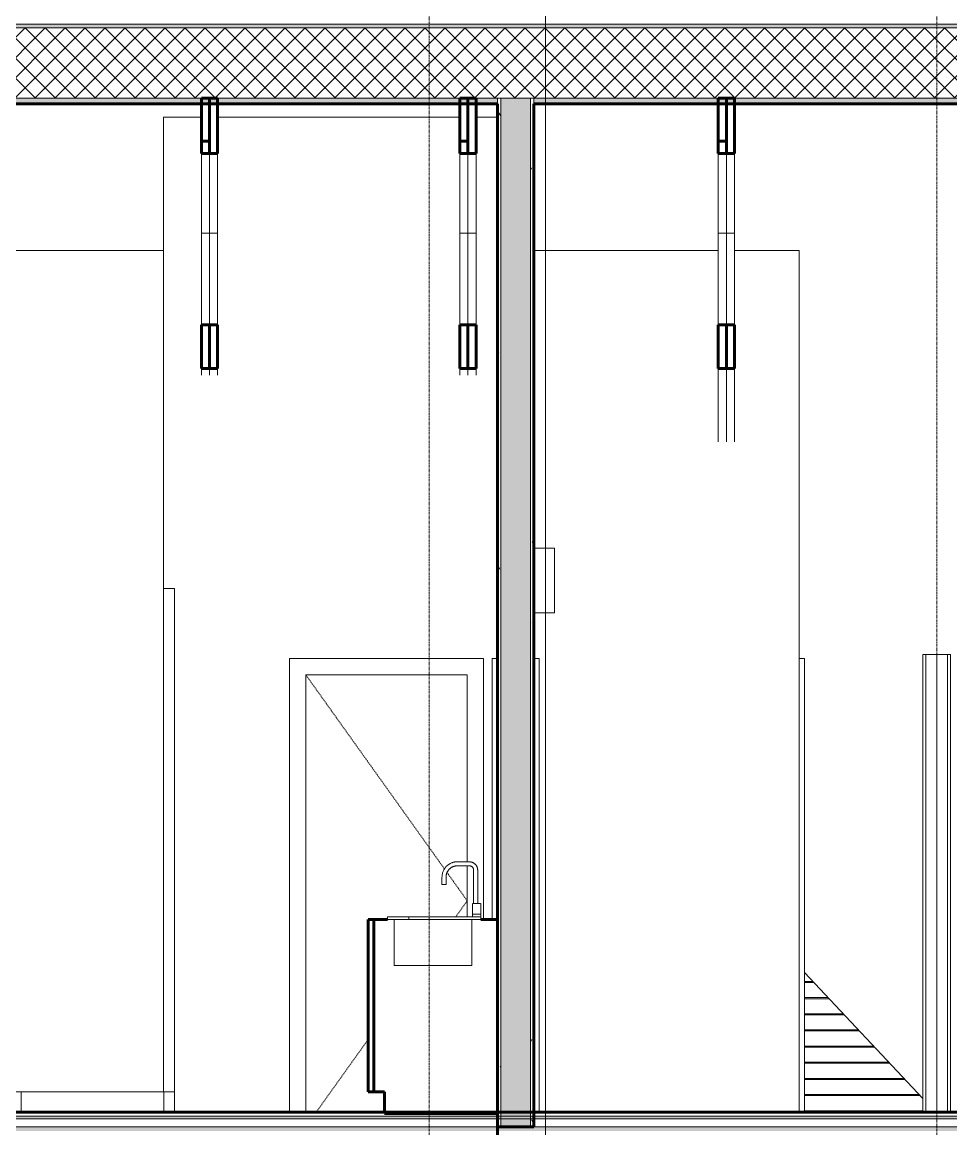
# Model space of a CAD drawing. Header units: inches. Extents: x 1892 to 3485, y -201 to 483.
# Drawn here: x 2452.1 to 2624.5, y 146.9 to 352.5 of the extents above; entities that cross this region are included whole.
import ezdxf

# ---------------------------------------------------------------- set-up
doc = ezdxf.new("R2010")
doc.units = ezdxf.units.IN
doc.header["$MEASUREMENT"] = 0
doc.linetypes.add('Dash 1_16_', pattern=[0.125, 0.0625, -0.0625])
doc.linetypes.add('Grid Line 1_2_', pattern=[0.875, 0.5, -0.125, 0.125, -0.125])
for name, color, linetype, lineweight in [('A-DOOR', 31, 'Continuous', 18), ('A-DOOR-2', 31, 'Dash 1_16_', 9), ('A-DOOR-FRAM', 31, 'Continuous', 9), ('A-FLOR-1', 192, 'Continuous', 60), ('A-FLOR-HRAL', 11, 'Continuous', 9), ('A-FLOR-MCUT', 51, 'Continuous', 18), ('A-FLOR-PATT-1', 8, 'Continuous', 9), ('A-GENM', 5, 'Continuous', 9), ('A-ROOF', 132, 'Continuous', 18), ('A-ROOF-1', 132, 'Continuous', 60), ('A-ROOF-PATT-1', 132, 'Continuous', 9), ('A-WALL', 113, 'Continuous', 18), ('A-WALL-PATT-1', 111, 'Continuous', 9), ('G-ANNO-SYMB-1', 111, 'Continuous', 9), ('I-WALL', 2, 'Continuous', 18), ('I-WALL-1', 2, 'Continuous', 60), ('M-HVAC-DUCT', 70, 'Continuous', 9), ('P-SANR-FIXT', 6, 'Continuous', 9), ('Q-CASE', 31, 'Continuous', 9), ('Q-CASE-1', 31, 'Continuous', 60), ('S-BEAM', 12, 'Continuous', 9), ('S-BEAM-1', 12, 'Continuous', 60), ('S-COLS', 52, 'Continuous', 9), ('S-GRID-1', 1, 'Grid Line 1_2_', 9)]:
    doc.layers.add(name, color=color, linetype=linetype, lineweight=lineweight)
pattern_1 = [(0, (2504.583, 124.937), (0, 2.399), []), (315, (2504.583, 124.937), (2.398506, 0), [3.393, -3.393]), (45, (2504.583, 124.937), (2.398506, 0), [3.393, -3.393])]
pattern_2 = [(0, (2504.583, 124.937), (15.36, 3.84), [0.634, -10.886, 0.634, -10.886, -61.44]), (0, (2504.583, 124.937), (15.36, 3.84), [-23.04, 0.634, -22.406, 0.634, -10.886, -26.88]), (0, (2504.583, 124.937), (15.36, 3.84), [-57.6, 0.634, -7.046, 0.634, -18.566]), (120, (2510.343, 126.857), (-11.00554, 11.38215), [0.634, -10.886, 0.634, -10.886, -61.44]), (120, (2510.343, 126.857), (-11.00554, 11.38215), [-23.04, 0.634, -22.406, 0.634, -10.886, -26.88]), (120, (2510.343, 126.857), (-11.00554, 11.38215), [-57.6, 0.634, -7.046, 0.634, -18.566]), (240, (2512.263, 134.537), (-4.35446, -15.22215), [0.634, -10.886, 0.634, -10.886, -61.44]), (240, (2512.263, 134.537), (-4.35446, -15.22215), [-23.04, 0.634, -22.406, 0.634, -10.886, -26.88]), (240, (2512.263, 134.537), (-4.35446, -15.22215), [-57.6, 0.634, -7.046, 0.634, -18.566])]

# ---------------------------------------------------------------- blocks, each defined once
blk = doc.blocks.new('Single-Flush - 3X7-2102353-BUILDING SECTION - NORTH_SOUTH - LOOKING WEST')
at = {"layer": 'A-DOOR-FRAM'}
for p, q in [((2596.33, 234.25), (2597.33, 234.25)), ((2597.33, 234.25), (2597.33, 150))]:
    blk.add_line(p, q, dxfattribs=at)
blk = doc.blocks.new('Railing - Railing-1114575-BUILDING SECTION - NORTH_SOUTH - LOOKING WEST')
at = {"layer": 'A-FLOR-HRAL'}
for p, q in [((2598.88, 174.25), (2597.33, 174.25)), ((2597.33, 174.06), (2599.06, 174.06)), ((2601.7, 171.25), (2597.33, 171.25)), ((2597.33, 171.06), (2601.88, 171.06)), ((2604.53, 168.25), (2597.33, 168.25)), ((2597.33, 168.06), (2604.7, 168.06)), ((2607.35, 165.25), (2597.33, 165.25)), ((2597.33, 165.06), (2607.53, 165.06)), ((2610.17, 162.25), (2597.33, 162.25)), ((2597.33, 162.06), (2610.35, 162.06)), ((2613, 159.25), (2597.33, 159.25)), ((2597.33, 159.06), (2613.17, 159.06)), ((2615.82, 156.25), (2597.33, 156.25)), ((2597.33, 156.06), (2616, 156.06)), ((2618.64, 153.25), (2597.33, 153.25)), ((2597.33, 153.06), (2618.82, 153.06)), ((2619.34, 150.25), (2597.33, 150.25)), ((2597.33, 150.06), (2619.34, 150.06))]:
    blk.add_line(p, q, dxfattribs=at)
blk = doc.blocks.new('OD_CW_Base Cabinet - OD_CW_Base Cabinet-2149682-BUILDING SECTION - NORTH_SOUTH - LOOKING WEST')
at = {"layer": 'Q-CASE-1'}
for p, q in [((2516.34, 185.75), (2516.34, 153.75)), ((2517.34, 185.75), (2516.34, 185.75)), ((2517.34, 153.75), (2517.34, 185.75)), ((2517.34, 185.75), (2517.34, 153.75)), ((2519.89, 185.75), (2517.34, 185.75)), ((2540.34, 185.75), (2537.21, 185.75)), ((2540.34, 149.75), (2540.34, 185.75)), ((2516.34, 153.75), (2517.34, 153.75)), ((2517.34, 153.75), (2519.34, 153.75)), ((2519.34, 153.75), (2519.34, 149.75)), ((2519.34, 149.75), (2540.34, 149.75))]:
    blk.add_line(p, q, dxfattribs=at)
blk = doc.blocks.new('M_Sink Vanity-Square - 500 x 440mm-2318085-BUILDING SECTION - NORTH_SOUTH - LOOKING WEST')
at = {"layer": 'P-SANR-FIXT'}
for p, q in [((2535.09, 196.5), (2532.9, 196.5)), ((2532.9, 195.75), (2535.09, 195.75)), ((2530.02, 193.62), (2530.02, 192.25)), ((2530.77, 192.25), (2530.77, 193.62)), ((2535.9, 194.94), (2535.9, 188.75)), ((2536.65, 188.75), (2536.65, 194.94)), ((2530.77, 192.25), (2530.02, 192.25)), ((2535.71, 188.75), (2535.71, 186.74)), ((2535.71, 188.75), (2535.71, 186.74)), ((2535.73, 188.75), (2536.46, 188.75)), ((2535.73, 188.75), (2535.73, 188.75)), ((2536.46, 188.75), (2537.19, 188.75)), ((2537.19, 188.75), (2537.19, 188.75)), ((2537.21, 186.74), (2537.21, 188.75)), ((2537.21, 186.74), (2537.21, 188.75)), ((2519.89, 186.25), (2523.89, 186.25)), ((2519.89, 185.75), (2519.89, 186.25)), ((2523.89, 185.75), (2519.89, 185.75)), ((2521.14, 185.75), (2521.14, 177.25)), ((2523.89, 186.25), (2534.71, 186.25)), ((2523.89, 186.25), (2523.89, 185.75)), ((2534.71, 185.75), (2523.89, 185.75)), ((2534.71, 186.25), (2537.21, 186.25)), ((2537.21, 185.75), (2534.71, 185.75)), ((2535.59, 177.25), (2535.59, 185.75)), ((2535.71, 186.74), (2535.71, 186.25)), ((2535.71, 186.74), (2537.21, 186.74)), ((2537.21, 186.25), (2537.21, 186.74)), ((2537.21, 185.75), (2537.21, 186.25)), ((2523.89, 177.25), (2521.14, 177.25)), ((2532.84, 177.25), (2523.89, 177.25)), ((2535.59, 177.25), (2532.84, 177.25))]:
    blk.add_line(p, q, dxfattribs=at)
at = {"layer": 'P-SANR-FIXT', "flags": 128}
for points in [[(2532.9, 196.5), (2532.78, 196.5), (2532.67, 196.49), (2532.56, 196.48), (2532.44, 196.46), (2532.33, 196.44), (2532.22, 196.42), (2532.1, 196.39), (2531.99, 196.35), (2531.89, 196.32), (2531.78, 196.27), (2531.67, 196.23), (2531.57, 196.18), (2531.47, 196.12), (2531.37, 196.06), (2531.28, 196), (2531.18, 195.93), (2531.09, 195.86), (2531, 195.79), (2530.92, 195.71), (2530.84, 195.63), (2530.76, 195.54), (2530.68, 195.46), (2530.61, 195.37), (2530.54, 195.27), (2530.48, 195.18), (2530.42, 195.08), (2530.36, 194.98), (2530.31, 194.88), (2530.26, 194.77), (2530.22, 194.67), (2530.18, 194.56), (2530.14, 194.45), (2530.11, 194.34), (2530.09, 194.23), (2530.07, 194.11), (2530.05, 194), (2530.04, 193.89), (2530.03, 193.77), (2530.02, 193.66), (2530.02, 193.62)], [(2530.77, 193.62), (2530.78, 193.71), (2530.78, 193.79), (2530.79, 193.88), (2530.8, 193.96), (2530.82, 194.05), (2530.84, 194.13), (2530.86, 194.21), (2530.88, 194.29), (2530.91, 194.37), (2530.94, 194.45), (2530.98, 194.53), (2531.01, 194.61), (2531.06, 194.68), (2531.1, 194.75), (2531.15, 194.82), (2531.19, 194.89), (2531.25, 194.96), (2531.3, 195.03), (2531.36, 195.09), (2531.42, 195.15), (2531.48, 195.21), (2531.55, 195.26), (2531.61, 195.32), (2531.68, 195.37), (2531.75, 195.41), (2531.82, 195.46), (2531.9, 195.5), (2531.97, 195.54), (2532.05, 195.57), (2532.13, 195.61), (2532.21, 195.63), (2532.29, 195.66), (2532.37, 195.68), (2532.45, 195.7), (2532.54, 195.72), (2532.62, 195.73), (2532.71, 195.74), (2532.79, 195.75), (2532.88, 195.75), (2532.9, 195.75)], [(2536.65, 194.94), (2536.65, 195), (2536.64, 195.06), (2536.64, 195.12), (2536.63, 195.19), (2536.62, 195.25), (2536.6, 195.31), (2536.59, 195.37), (2536.57, 195.43), (2536.55, 195.49), (2536.53, 195.55), (2536.5, 195.6), (2536.47, 195.66), (2536.44, 195.71), (2536.41, 195.77), (2536.38, 195.82), (2536.34, 195.87), (2536.3, 195.92), (2536.26, 195.97), (2536.22, 196.01), (2536.18, 196.06), (2536.13, 196.1), (2536.08, 196.14), (2536.03, 196.18), (2535.98, 196.22), (2535.93, 196.25), (2535.88, 196.29), (2535.82, 196.32), (2535.77, 196.34), (2535.71, 196.37), (2535.65, 196.39), (2535.59, 196.42), (2535.53, 196.43), (2535.47, 196.45), (2535.41, 196.47), (2535.35, 196.48), (2535.29, 196.49), (2535.23, 196.49), (2535.17, 196.5), (2535.1, 196.5), (2535.09, 196.5)], [(2535.09, 195.75), (2535.12, 195.75), (2535.15, 195.75), (2535.18, 195.74), (2535.22, 195.74), (2535.25, 195.73), (2535.28, 195.73), (2535.31, 195.72), (2535.34, 195.71), (2535.37, 195.7), (2535.4, 195.69), (2535.43, 195.67), (2535.46, 195.66), (2535.49, 195.64), (2535.52, 195.63), (2535.55, 195.61), (2535.57, 195.59), (2535.6, 195.57), (2535.62, 195.55), (2535.65, 195.53), (2535.67, 195.5), (2535.69, 195.48), (2535.71, 195.46), (2535.73, 195.43), (2535.75, 195.4), (2535.77, 195.38), (2535.79, 195.35), (2535.8, 195.32), (2535.82, 195.29), (2535.83, 195.26), (2535.84, 195.23), (2535.86, 195.2), (2535.87, 195.17), (2535.87, 195.14), (2535.88, 195.11), (2535.89, 195.08), (2535.89, 195.04), (2535.9, 195.01), (2535.9, 194.98), (2535.9, 194.95), (2535.9, 194.94)]]:
    blk.add_lwpolyline(points, dxfattribs=at)
blk = doc.blocks.new('Truss - Truss-V14-BUILDING SECTION - NORTH_SOUTH - LOOKING WEST')
at = {"layer": 'S-BEAM'}
for p, q in [((2581.34, 313.29), (2581.34, 328.08)), ((2582.84, 328.08), (2582.84, 313.29)), ((2582.84, 313.29), (2582.84, 328.08)), ((2584.34, 328.08), (2584.34, 313.29)), ((2581.34, 296.22), (2581.34, 313.29)), ((2582.84, 313.29), (2581.34, 313.29)), ((2582.84, 313.29), (2584.34, 313.29)), ((2582.84, 296.22), (2582.84, 313.29)), ((2582.84, 313.29), (2582.84, 296.22)), ((2584.34, 313.29), (2584.34, 296.22)), ((2581.34, 274.5), (2581.34, 288.11)), ((2582.84, 288.11), (2582.84, 274.5)), ((2582.84, 274.5), (2582.84, 288.11)), ((2584.34, 288.11), (2584.34, 274.5))]:
    blk.add_line(p, q, dxfattribs=at)
at = {"layer": 'S-BEAM-1'}
for p, q in [((2582.84, 338.33), (2581.34, 338.33)), ((2581.34, 338.33), (2581.34, 330.36)), ((2582.84, 338.33), (2582.84, 328.08)), ((2584.34, 338.33), (2582.84, 338.33)), ((2582.84, 330.36), (2582.84, 338.33)), ((2584.34, 328.08), (2584.34, 338.33)), ((2581.34, 330.36), (2581.34, 328.08)), ((2582.84, 330.36), (2581.34, 330.36)), ((2581.34, 330.36), (2582.84, 330.36)), ((2582.84, 328.08), (2582.84, 330.36)), ((2581.34, 328.08), (2582.84, 328.08)), ((2582.84, 328.08), (2584.34, 328.08)), ((2581.34, 296.22), (2581.34, 288.11)), ((2582.84, 296.22), (2581.34, 296.22)), ((2582.84, 296.22), (2582.84, 288.11)), ((2584.34, 296.22), (2582.84, 296.22)), ((2582.84, 288.11), (2582.84, 296.22)), ((2584.34, 288.11), (2584.34, 296.22)), ((2581.34, 288.11), (2582.84, 288.11)), ((2582.84, 288.11), (2584.34, 288.11))]:
    blk.add_line(p, q, dxfattribs=at)
blk = doc.blocks.new('Truss - Truss-V15-BUILDING SECTION - NORTH_SOUTH - LOOKING WEST')
at = {"layer": 'S-BEAM'}
for p, q in [((2533.34, 313.29), (2533.34, 328.08)), ((2534.84, 328.08), (2534.84, 313.29)), ((2534.84, 313.29), (2534.84, 328.08)), ((2536.34, 328.08), (2536.34, 313.29)), ((2533.34, 296.22), (2533.34, 313.29)), ((2534.84, 313.29), (2533.34, 313.29)), ((2534.84, 313.29), (2536.34, 313.29)), ((2534.84, 296.22), (2534.84, 313.29)), ((2534.84, 313.29), (2534.84, 296.22)), ((2536.34, 313.29), (2536.34, 296.22)), ((2533.34, 286.87), (2533.34, 288.11)), ((2534.84, 288.11), (2534.84, 286.87)), ((2534.84, 286.87), (2534.84, 288.11)), ((2536.34, 288.11), (2536.34, 286.87))]:
    blk.add_line(p, q, dxfattribs=at)
at = {"layer": 'S-BEAM-1'}
for p, q in [((2534.84, 338.33), (2533.34, 338.33)), ((2533.34, 338.33), (2533.34, 330.36)), ((2534.84, 338.33), (2534.84, 328.08)), ((2536.34, 338.33), (2534.84, 338.33)), ((2534.84, 330.36), (2534.84, 338.33)), ((2536.34, 328.08), (2536.34, 338.33)), ((2533.34, 330.36), (2533.34, 328.08)), ((2534.84, 330.36), (2533.34, 330.36)), ((2533.34, 330.36), (2534.84, 330.36)), ((2534.84, 328.08), (2534.84, 330.36)), ((2533.34, 328.08), (2534.84, 328.08)), ((2534.84, 328.08), (2536.34, 328.08)), ((2533.34, 296.22), (2533.34, 288.11)), ((2534.84, 296.22), (2533.34, 296.22)), ((2534.84, 296.22), (2534.84, 288.11)), ((2536.34, 296.22), (2534.84, 296.22)), ((2534.84, 288.11), (2534.84, 296.22)), ((2536.34, 288.11), (2536.34, 296.22)), ((2533.34, 288.11), (2534.84, 288.11)), ((2534.84, 288.11), (2536.34, 288.11))]:
    blk.add_line(p, q, dxfattribs=at)
blk = doc.blocks.new('Single-Flush - 3X7-V18-BUILDING SECTION - NORTH_SOUTH - LOOKING WEST')
at = {"layer": 'A-DOOR-FRAM'}
for p, q in [((2539.34, 185.75), (2539.34, 234.25)), ((2539.34, 234.25), (2540.34, 234.25)), ((2547.09, 234.25), (2548.09, 234.25)), ((2548.09, 234.25), (2548.09, 150))]:
    blk.add_line(p, q, dxfattribs=at)
blk = doc.blocks.new('Generic Models 252 - Generic Models 251-2131746-BUILDING SECTION - NORTH_SOUTH - LOOKING WEST')
at = {"layer": 'A-GENM'}
for p, q in [((2435.98, 153.75), (2451.88, 153.75)), ((2451.88, 153.75), (2478.34, 153.75)), ((2451.88, 150), (2451.88, 153.75)), ((2478.34, 153.75), (2480.34, 153.75)), ((2478.34, 150), (2478.34, 153.75)), ((2480.34, 153.75), (2480.34, 150))]:
    blk.add_line(p, q, dxfattribs=at)
blk = doc.blocks.new('Single-Flush - 30_ x 84_-2234698-BUILDING SECTION - NORTH_SOUTH - LOOKING WEST')
at = {"layer": 'A-DOOR-2'}
for p, q in [((2504.71, 231.25), (2530.51, 195.13)), ((2530.97, 194.49), (2534.71, 189.25)), ((2532.57, 186.25), (2534.71, 189.25)), ((2506.68, 150), (2516.34, 163.52))]:
    blk.add_line(p, q, dxfattribs=at)
at = {"layer": 'A-DOOR-FRAM'}
for p, q in [((2501.71, 234.25), (2501.71, 150)), ((2537.71, 234.25), (2501.71, 234.25)), ((2537.71, 185.75), (2537.71, 234.25)), ((2504.71, 150), (2504.71, 231.25)), ((2504.71, 231.25), (2534.71, 231.25)), ((2534.71, 231.25), (2534.71, 196.5)), ((2534.71, 195.75), (2534.71, 186.25))]:
    blk.add_line(p, q, dxfattribs=at)

msp = doc.modelspace()

# ---------------------------------------------------------------- hatches: boundary and pattern name
at = {"layer": 'A-FLOR-PATT-1'}
h = msp.add_hatch(dxfattribs=at)
h.set_pattern_fill('FP_4', color=256, style=0, pattern_type=2)
h.set_pattern_definition(pattern_1)
h.paths.add_polyline_path([(2546.847, 148.75), (2709.837, 148.75), (2709.837, 149.25), (2540.337, 149.25), (2540.337, 148.75), (2542.307, 148.75)], flags=0)
h.paths.add_polyline_path([(2056.463, 148.75), (2260.087, 148.75), (2260.087, 149.25), (2023.837, 149.25), (2023.837, 148.75)], flags=0)
h = msp.add_hatch(dxfattribs=at)
h.set_pattern_fill('FP_4', color=256, style=0, pattern_type=2)
h.set_pattern_definition(pattern_1)
h.paths.add_polyline_path([(2260.087, 148.75), (2540.337, 148.75), (2540.337, 149.25), (2260.087, 149.25)], flags=0)
h = msp.add_hatch(dxfattribs=at)
h.set_pattern_fill('FP_4', color=256, style=0, pattern_type=2)
h.set_pattern_definition(pattern_1)
h.paths.add_polyline_path([(2022.837, 146.5), (2260.087, 146.5), (2260.087, 147.25), (2022.837, 147.25)], flags=0)
h.paths.add_polyline_path([(2715.337, 146.5), (2715.337, 147.25), (2540.337, 147.25), (2540.337, 146.5), (2710.309, 146.5)], flags=0)
h = msp.add_hatch(dxfattribs=at)
h.set_pattern_fill('FP_4', color=256, style=0, pattern_type=2)
h.set_pattern_definition(pattern_1)
h.paths.add_polyline_path([(2456.035, 146.5), (2540.337, 146.5), (2540.337, 147.25), (2260.087, 147.25), (2260.087, 146.5), (2437.873, 146.5)], flags=0)
at = {"layer": 'A-ROOF-PATT-1'}
h = msp.add_hatch(dxfattribs=at)
h.set_pattern_fill('FP_4', color=256, style=0, pattern_type=2)
h.set_pattern_definition(pattern_1)
h.paths.add_polyline_path([(2710.309, 351.411), (2716.587, 351.411), (2716.587, 352.118), (2017.087, 352.118), (2017.087, 351.411), (2637.659, 351.411)], flags=0)
h = msp.add_hatch(dxfattribs=at)
h.set_pattern_fill('FP_3', color=256, style=0, pattern_type=2)
h.set_pattern_definition([(45, (2504.583, 124.937), (-1.856155, 1.856155), []), (135, (2504.583, 124.937), (-1.856155, -1.856155), [])])
h.paths.add_polyline_path([(2716.587, 338.329), (2716.587, 351.411), (2017.087, 351.411), (2017.087, 338.329), (2715.837, 338.329)], flags=0)
h = msp.add_hatch(dxfattribs=at)
h.set_pattern_fill('FP_15', color=256, style=0, pattern_type=2)
h.set_pattern_definition([(355.236, (2504.583, 129.017), (-263.9996864, 24.0015455), [2.89, -286.108]), (11.31, (2507.463, 128.777), (96.00039, 24.000414), [3.671, -118.705]), (45, (2511.063, 129.497), (0, 24.0006), [2.715, -31.226]), (46.848, (2512.983, 131.417), (335.9980391, 360.0023588), [5.264, -521.098]), (12.995, (2516.583, 135.257), (-215.999946, -48.001379), [3.202, -316.998]), (0, (2519.703, 135.977), (24, 24), [6, -18]), (350.538, (2525.703, 135.977), (-120.000217, 23.99977), [2.92, -143.067]), (354.289, (2504.583, 135.497), (-215.999717, 24.001433), [2.412, -238.785]), (0, (2506.983, 135.257), (24, 24), [3.6, -20.4]), (28.301, (2510.583, 135.257), (263.999841, 144.000819), [3.544, -350.812]), (52.125, (2513.703, 136.937), (-96.000349, -120.000279), [5.473, -268.169]), (39.289, (2517.063, 141.257), (144.000322, 119.999016), [3.411, -337.693]), (6.34, (2519.703, 143.417), (192.000086, 23.998999), [4.347, -212.983]), (348.111, (2524.023, 143.897), (-335.9991112, 72.0018444), [4.66, -461.336]), (353.29, (2504.583, 142.937), (216.000198, -24.0007422), [4.108, -406.706]), (3.367, (2508.663, 142.457), (384.000105, 24.003305), [4.087, -404.618]), (33.69, (2512.743, 142.697), (-47.99962, -24.00016), [4.327, -82.207]), (47.49, (2516.343, 145.097), (239.998435, 264.0019564), [3.907, -386.785]), (14.931, (2518.983, 147.977), (264.000774, 71.9981694), [3.726, -368.854]), (0, (2522.583, 148.937), (24, 24), [2.88, -21.12]), (347.005, (2525.463, 148.937), (215.999946, -48.001379), [3.202, -316.998]), (0, (2512.023, 124.937), (24, 24), [0.063, -23.937]), (223.152, (2515.383, 128.537), (360.0023588, 335.9980391), [5.264, -521.098]), (206.565, (2511.543, 148.937), (-23.99974, -23.9997), [2.147, -51.519]), (188.13, (2509.623, 147.977), (-144.000218, -23.999654), [3.394, -166.312]), (156.801, (2506.263, 147.497), (-119.99995, 48.001369), [1.828, -180.951]), (26.565, (2515.383, 128.537), (23.99974, 23.9997), [2.683, -50.982]), (6.71, (2517.783, 129.737), (-216.000198, -24.0007422), [4.108, -406.706]), (349.875, (2521.863, 130.217), (407.9992525, -72.0020701), [6.826, -675.804]), (349.695, (2504.583, 126.377), (144.000477, -24.0001035), [2.683, -265.645]), (15.524, (2507.223, 125.897), (-264.000139, -71.9991673), [4.484, -443.873]), (42.879, (2511.543, 127.097), (-311.9990114, -288.0003535), [4.585, -453.934]), (34.695, (2514.903, 130.217), (240.0000585, 167.9992156), [3.795, -375.679]), (9.462, (2518.023, 132.377), (120.000217, 23.99977), [4.38, -141.607]), (353.418, (2522.343, 133.097), (-408.0001485, 48.0004238), [6.281, -621.859]), (351.87, (2504.583, 132.377), (-144.000218, 23.999654), [3.394, -166.312]), (11.31, (2507.943, 131.897), (96.00039, 24.000414), [3.671, -118.705]), (42.51, (2511.543, 132.617), (-264.0019564, -239.998435), [3.907, -386.785]), (45, (2514.423, 135.257), (0, 24.0006), [4.412, -29.529]), (17.354, (2517.543, 138.377), (-311.9999793, -95.999553), [4.023, -398.29]), (356.633, (2521.383, 139.577), (-384.000105, 24.003305), [4.087, -404.618]), (342.897, (2525.463, 139.337), (239.999665, -72.0006297), [3.264, -323.171]), (351.254, (2504.583, 138.377), (168.000296, -23.999242), [3.157, -312.514]), (14.931, (2507.703, 137.897), (264.000774, 71.9981694), [3.726, -368.854]), (32.005, (2511.303, 138.857), (-120.000722, -71.999341), [4.528, -221.887]), (49.899, (2515.143, 141.257), (-264.0002635, -311.9996052), [5.961, -590.186]), (15.945, (2518.983, 145.817), (-96.00064, -23.999112), [3.494, -171.228]), (353.991, (2522.343, 146.777), (240.0002348, -24.000218), [4.585, -453.934]), (336.801, (2526.903, 146.297), (119.99995, -48.001369), [1.828, -180.951]), (350.538, (2504.583, 145.577), (-120.000217, 23.99977), [2.92, -143.067]), (10.008, (2507.463, 145.097), (264.00047, 47.999892), [4.143, -410.161]), (37.405, (2511.543, 145.817), (312.0020274, 239.997904), [5.136, -508.486]), (29.055, (2515.623, 124.937), (167.999253, 96.001016), [2.471, -244.624]), (10.784, (2517.783, 126.137), (-384.0003557, -71.997667), [5.131, -507.931]), (352.875, (2522.823, 127.097), (-168.000466, 24.000177), [5.805, -187.689])])
h.paths.add_polyline_path([(2637.659, 337.269), (2709.087, 337.269), (2709.087, 338.329), (2547.087, 338.329), (2547.087, 337.269), (2565.01, 337.269)], flags=0)
h.paths.add_polyline_path([(2129.113, 337.269), (2253.337, 337.269), (2253.337, 338.329), (2017.087, 338.329), (2017.087, 337.269), (2056.463, 337.269)], flags=0)
h.paths.add_polyline_path([(2260.087, 337.269), (2332.087, 337.269), (2332.087, 338.329), (2260.087, 338.329)], flags=0)
h.paths.add_polyline_path([(2540.337, 337.269), (2540.337, 338.329), (2435.587, 338.329), (2435.587, 337.269), (2492.36, 337.269)], flags=0)
h.paths.add_polyline_path([(2338.837, 337.269), (2428.837, 337.269), (2428.837, 338.329), (2338.837, 338.329)], flags=0)
at = {"layer": 'A-WALL-PATT-1'}
h = msp.add_hatch(dxfattribs=at)
h.set_pattern_fill('FP_2', color=256, style=0, pattern_type=2)
h.set_pattern_definition(pattern_2)
h.paths.add_polyline_path([(2540.962, 147.25), (2540.962, 338.329), (2540.337, 338.329), (2540.337, 147.25)], flags=0)
h = msp.add_hatch(dxfattribs=at)
h.set_pattern_fill('FP_6', color=256, style=0, pattern_type=2)
h.set_pattern_definition([(161.57, (2504.823, 125.177), (-1.9204512, 0.0001504), [0, -13.661, 1.517, 0]), (18.43, (2504.343, 125.177), (-1.9204512, -0.0001504), [0, -13.661, 1.517, 0]), (108.43, (2504.823, 125.177), (0.959969, -4.8007366), [4.553, -10.625]), (71.57, (2504.343, 125.177), (0.959969, 4.8007366), [4.553, -10.625])])
h.paths.add_polyline_path([(2542.307, 147.25), (2546.462, 147.25), (2546.462, 338.329), (2540.962, 338.329), (2540.962, 147.25)], flags=0)
h = msp.add_hatch(dxfattribs=at)
h.set_pattern_fill('FP_2', color=256, style=0, pattern_type=2)
h.set_pattern_definition(pattern_2)
h.paths.add_polyline_path([(2546.462, 147.25), (2547.087, 147.25), (2547.087, 338.329), (2546.462, 338.329), (2546.462, 149.17)], flags=0)
at = {"layer": 'S-COLS'}
h = msp.add_hatch(dxfattribs=at)
h.set_pattern_fill('FP_20', color=256, style=0, pattern_type=2)
h.set_pattern_definition([(90, (2597.899, 0), (-2, 1e-16), [])])
h.paths.add_polyline_path([(2621.952, 38.375), (2621.952, 116.25), (2622.962, 116.25), (2622.962, 117.309), (2623.587, 117.309), (2623.587, 118), (2619.337, 118), (2619.337, 38.375), (2619.497, 38.375)], flags=0)
h.paths.add_polyline_path([(2619.337, 133.125), (2623.587, 133.125), (2623.587, 134), (2619.337, 134)], flags=0)
h.paths.add_polyline_path([(2624.462, 150), (2624.462, 235), (2619.337, 235), (2619.337, 150), (2624.037, 150)], flags=0)

# ---------------------------------------------------------------- linework, layer by layer
at = {"layer": 'A-FLOR-1'}
for p, q in [((2709.087, 150), (2145.597, 150)), ((2540.337, 147.25), (2540.337, 134))]:
    msp.add_line(p, q, dxfattribs=at)
at = {"layer": 'A-FLOR-MCUT'}
for p, q in [((2709.837, 149.25), (2023.837, 149.25)), ((2709.837, 148.75), (2023.837, 148.75)), ((2715.337, 147.25), (2022.837, 147.25))]:
    msp.add_line(p, q, dxfattribs=at)
at = {"layer": 'A-ROOF'}
for p, q in [((2024.587, 352.118), (2716.587, 352.118)), ((2017.087, 351.411), (2716.587, 351.411)), ((2017.087, 338.329), (2716.587, 338.329))]:
    msp.add_line(p, q, dxfattribs=at)
at = {"layer": 'A-ROOF-1'}
for p, q in [((2435.587, 337.269), (2540.337, 337.269)), ((2547.087, 337.269), (2709.087, 337.269))]:
    msp.add_line(p, q, dxfattribs=at)
at = {"layer": 'A-WALL'}
for p, q in [((2540.337, 338.329), (2540.337, 337.269)), ((2547.087, 338.329), (2540.337, 338.329)), ((2540.962, 338.329), (2540.962, 147.25)), ((2546.462, 338.329), (2546.462, 147.25)), ((2547.087, 338.329), (2547.087, 337.269))]:
    msp.add_line(p, q, dxfattribs=at)
at = {"layer": 'G-ANNO-SYMB-1'}
msp.add_line((2549.243, 405.77), (2549.243, -196.899), dxfattribs=at)
at = {"layer": 'I-WALL'}
for p, q in [((2478.337, 334.795), (2485.337, 334.795)), ((2478.337, 153.75), (2478.337, 334.795)), ((2533.337, 334.795), (2488.337, 334.795)), ((2540.337, 334.795), (2536.337, 334.795)), ((2478.337, 310.045), (2440.337, 310.045)), ((2581.337, 310.045), (2547.087, 310.045)), ((2596.329, 310.045), (2584.337, 310.045)), ((2596.329, 150), (2596.329, 310.045)), ((2480.337, 247.25), (2478.337, 247.25)), ((2480.337, 247.25), (2480.337, 153.75)), ((2597.329, 175.898), (2619.337, 152.514))]:
    msp.add_line(p, q, dxfattribs=at)
at = {"layer": 'I-WALL-1'}
for p, q in [((2540.337, 337.269), (2540.337, 147.25)), ((2547.087, 147.25), (2547.087, 337.269)), ((2540.337, 147.25), (2547.087, 147.25))]:
    msp.add_line(p, q, dxfattribs=at)
at = {"layer": 'M-HVAC-DUCT'}
for p, q in [((2550.916, 254.75), (2547.087, 254.75)), ((2550.916, 254.75), (2550.916, 242.75)), ((2550.916, 242.75), (2547.087, 242.75))]:
    msp.add_line(p, q, dxfattribs=at)
at = {"layer": 'S-COLS'}
for p, q in [((2619.337, 150), (2619.337, 235)), ((2624.462, 235), (2619.337, 235)), ((2624.462, 235), (2624.462, 150))]:
    msp.add_line(p, q, dxfattribs=at)
at = {"layer": 'S-GRID-1'}
for p, q in [((2527.618, -165.074), (2527.618, 454.145)), ((2621.899, -165.074), (2621.899, 454.145))]:
    msp.add_line(p, q, dxfattribs=at)

# ---------------------------------------------------------------- block references
at = {"layer": 'A-DOOR'}
for name in ['Single-Flush - 30_ x 84_-2234698-BUILDING SECTION - NORTH_SOUTH - LOOKING WEST', 'Single-Flush - 3X7-V18-BUILDING SECTION - NORTH_SOUTH - LOOKING WEST', 'Single-Flush - 3X7-2102353-BUILDING SECTION - NORTH_SOUTH - LOOKING WEST']:
    msp.add_blockref(name, (0, 0), dxfattribs=at)
at = {"layer": 'A-FLOR-HRAL'}
msp.add_blockref('Railing - Railing-1114575-BUILDING SECTION - NORTH_SOUTH - LOOKING WEST', (0, 0), dxfattribs=at)
at = {"layer": 'A-GENM'}
msp.add_blockref('Generic Models 252 - Generic Models 251-2131746-BUILDING SECTION - NORTH_SOUTH - LOOKING WEST', (0, 0), dxfattribs=at)
at = {"layer": 'P-SANR-FIXT'}
msp.add_blockref('M_Sink Vanity-Square - 500 x 440mm-2318085-BUILDING SECTION - NORTH_SOUTH - LOOKING WEST', (0, 0), dxfattribs=at)
at = {"layer": 'Q-CASE'}
msp.add_blockref('OD_CW_Base Cabinet - OD_CW_Base Cabinet-2149682-BUILDING SECTION - NORTH_SOUTH - LOOKING WEST', (0, 0), dxfattribs=at)
at = {"layer": 'S-BEAM'}
for name, p in [('Truss - Truss-V15-BUILDING SECTION - NORTH_SOUTH - LOOKING WEST', (-48, 0)), ('Truss - Truss-V15-BUILDING SECTION - NORTH_SOUTH - LOOKING WEST', (0, 0)), ('Truss - Truss-V14-BUILDING SECTION - NORTH_SOUTH - LOOKING WEST', (0, 0))]:
    msp.add_blockref(name, p, dxfattribs=at)

doc.saveas('drawing.dxf')
